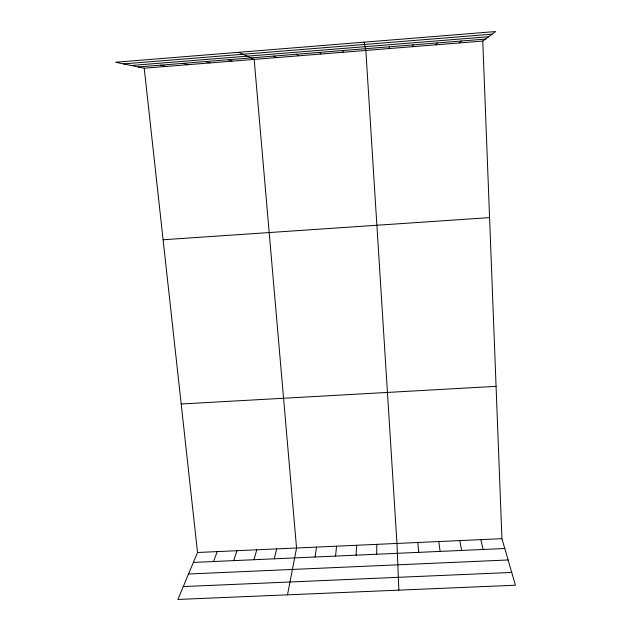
<?xml version="1.0" encoding="UTF-8"?>
<svg xmlns="http://www.w3.org/2000/svg" width="631" height="631" viewBox="0 0 631 631"><rect width="100%" height="100%" fill="white"/><g stroke="black" fill="none" stroke-linecap="round" stroke-linejoin="round"><path stroke-width="0.95" d="M376.707 554.239L376.77 544.356M356.097 555.162L356.633 545.271M335.55 556.077L336.552 546.178M389.075 48.571L389.311 46.789M315.066 556.992L316.525 547.093M287.507 594.828L296.554 548L254.159 59.393L238.747 52.302M274.272 558.821L276.638 548.899M253.962 559.729L256.778 549.806M233.707 560.636L236.98 550.705M213.515 561.535L217.23 551.597M144.215 68.203L197.535 552.496L177.887 599.45L515.432 585.229L501.937 538.669L482.77 41.062L495.635 31.55L115.568 62.248L144.215 68.203L482.77 41.062M412.382 46.702L413.226 44.872M435.769 44.833L437.228 42.947M459.226 42.947L461.3 41.015M123.495 63.897L492.07 34.184M131.177 65.498L488.615 36.74M138.205 66.957L485.46 39.075M163.106 239.756L489.569 217.608M181.184 403.99L496.069 386.346M197.535 552.496L501.937 538.669M193.378 562.434L504.784 548.513M188.535 574.005L508.113 559.973M183.274 586.578L511.725 572.435M160.605 65.159L166.063 66.452M183.077 63.352L187.983 64.693M205.619 61.546L209.973 62.934M228.241 59.724L232.034 61.168M273.688 56.08L276.354 57.61M296.523 54.242L298.621 55.828M319.436 52.405L320.958 54.037M342.42 50.559L343.359 52.239M480.814 539.631L483.172 549.475M364.119 42.174L365.838 50.441L396.97 543.433L398.855 590.143M459.762 540.586L461.624 550.437M438.774 541.54L440.146 551.399M417.84 542.486L418.724 552.362"/></g></svg>
